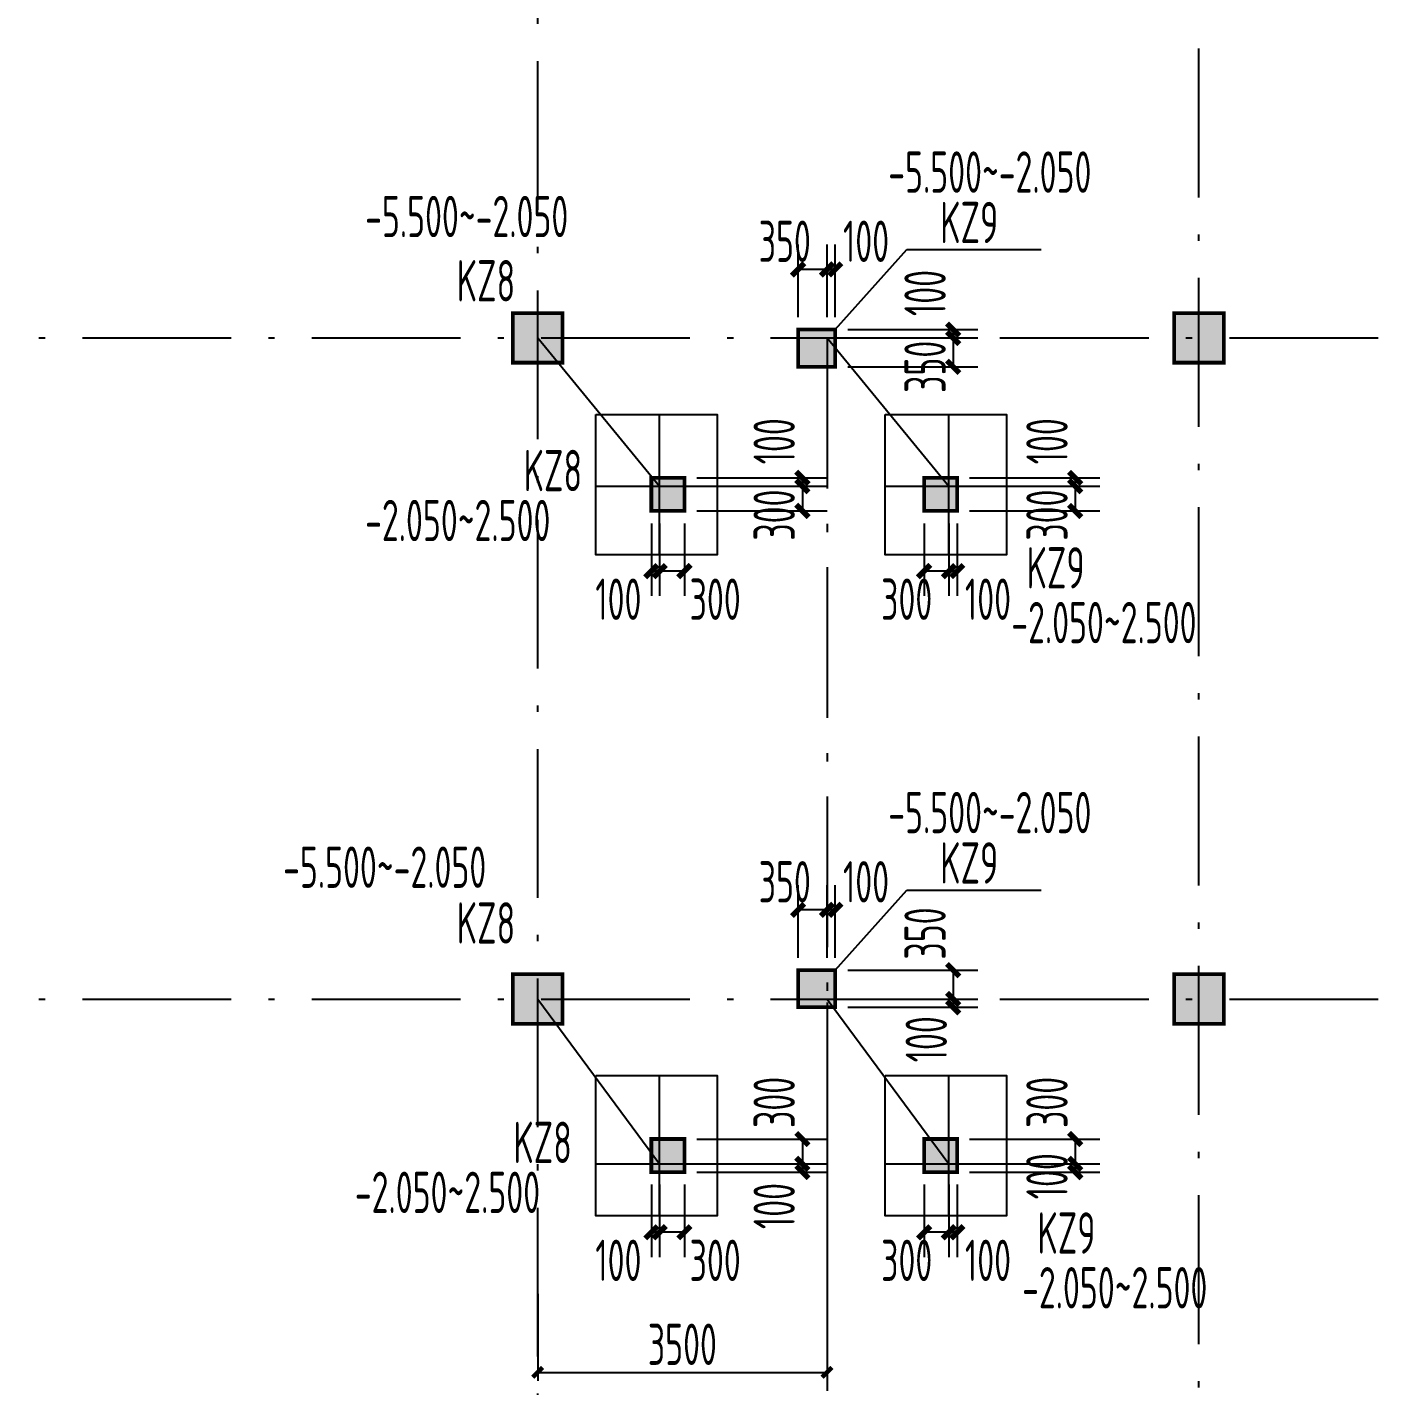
# Model space of a CAD drawing. Extents: x 2468086 to 6957054, y -3413633 to -667223.
# Drawn here: x 4947595 to 4963994, y -1229148 to -1212708 of the extents above; entities that cross this region are included whole.
import ezdxf

# ---------------------------------------------------------------- set-up
doc = ezdxf.new("R2010")
doc.units = 0
doc.header["$LTSCALE"] = 100
doc.header["$MEASUREMENT"] = 0
doc.linetypes.add('2', pattern=[18.5, 12, -3, 0.5, -3])
doc.layers.get('DEFPOINTS').update_dxf_attribs({"linetype": 'CONTINUOUS'})
for name, color, linetype in [('AXIS', 3, 'CONTINUOUS'), ('柱', 2, 'CONTINUOUS'), ('柱填充', 43, 'CONTINUOUS'), ('柱编号', 211, 'CONTINUOUS'), ('轴线__尺寸数字', 7, 'CONTINUOUS'), ('轴线__点划线', 252, '2')]:
    doc.layers.add(name, color=color, linetype=linetype)
doc.styles.add('GB', font='gbxwxt.shx', dxfattribs={"width": 0.7, "height": 500, "bigfont": 'gbhzfs.shx'})
doc.dimstyles.new('LYSDIM1', dxfattribs={"dimtxt": 375, "dimasz": 1.5, "dimexe": 300, "dimexo": 150, "dimgap": 90, "dimtad": 1, "dimdec": 0, "dimzin": 0, "dimdsep": 46, "dimtxsty": 'GB', "dimblk1": 'JT', "dimblk2": 'JT', "dimsah": 1, "dimcen": 0, "dimclrt": 7, "dimadec": 0, "dimazin": 0, "dimtfac": 1, "dimtdec": 0, "dimtix": 1, "dimtmove": 2, "dimatfit": 3, "dimldrblk": 'JT', "dimfxl": 1, "dimtolj": 1, "dimtzin": 0, "dimarcsym": 0})

# ---------------------------------------------------------------- blocks, each defined once
blk = doc.blocks.new('JT')
at = {"layer": '轴线__尺寸数字', "const_width": 45}
blk.add_lwpolyline([(-50, -50), (50, 50)], dxfattribs=at)
blk.add_lwpolyline([(-50, -50), (50, 50)], dxfattribs=at)
blk = doc.blocks.new('*D2792')
at = {"layer": 'DEFPOINTS', "color": 0, "transparency": 16777216}
for p in [(4953771, -1227886), (4957271, -1227886), (4957271, -1228986)]:
    blk.add_point(p, dxfattribs=at)
at = {"layer": '轴线__尺寸数字', "color": 0, "lineweight": -2, "transparency": 16777216}
for p, q in [((4953771, -1228036), (4953771, -1229086)), ((4957271, -1228036), (4957271, -1229086)), ((4953772, -1228986), (4957270, -1228986))]:
    blk.add_line(p, q, dxfattribs=at)
at = {"layer": '轴线__尺寸数字', "color": 0, "lineweight": -2, "transparency": 16777216, "xscale": 1.2, "yscale": 1.2, "zscale": 1.2, "rotation": 180}
blk.add_blockref('JT', (4953771, -1228986), dxfattribs=at)
at = {"layer": '轴线__尺寸数字', "color": 0, "lineweight": -2, "transparency": 16777216, "xscale": 1.2, "yscale": 1.2, "zscale": 1.2}
blk.add_blockref('JT', (4957271, -1228986), dxfattribs=at)
at = {"layer": '轴线__尺寸数字', "color": 7, "transparency": 16777216, "insert": (4955521, -1228646), "char_height": 500, "attachment_point": 5, "style": 'GB'}
blk.add_mtext('\\A1;3500', dxfattribs=at)
blk = doc.blocks.new('*D3816')
at = {"layer": 'DEFPOINTS', "color": 0, "transparency": 16777216}
for p in [(4957271, -1215639), (4957271, -1216368), (4957371, -1216368)]:
    blk.add_point(p, dxfattribs=at)
at = {"layer": '柱填充', "color": 0, "lineweight": -2, "transparency": 16777216}
for p, q in [((4957271, -1216218), (4957271, -1215339)), ((4957371, -1216218), (4957371, -1215339)), ((4957269, -1215639), (4957268, -1215639)), ((4957371, -1215639), (4957271, -1215639)), ((4957372, -1215639), (4957374, -1215639))]:
    blk.add_line(p, q, dxfattribs=at)
at = {"layer": '柱填充', "color": 0, "lineweight": -2, "transparency": 16777216, "xscale": 1.5, "yscale": 1.5, "zscale": 1.5}
blk.add_blockref('JT', (4957271, -1215639), dxfattribs=at)
at = {"layer": '柱填充', "color": 0, "lineweight": -2, "transparency": 16777216, "xscale": 1.5, "yscale": 1.5, "zscale": 1.5, "rotation": 180}
blk.add_blockref('JT', (4957371, -1215639), dxfattribs=at)
at = {"layer": '柱填充', "color": 7, "transparency": 16777216, "insert": (4957743, -1215299), "char_height": 500, "attachment_point": 5, "style": 'GB'}
blk.add_mtext('\\A1;100', dxfattribs=at)
blk = doc.blocks.new('*D3817')
at = {"layer": 'DEFPOINTS', "color": 0, "transparency": 16777216}
for p in [(4956921, -1215639), (4956921, -1216368), (4957271, -1216368)]:
    blk.add_point(p, dxfattribs=at)
at = {"layer": '柱填充', "color": 0, "lineweight": -2, "transparency": 16777216}
for p, q in [((4956921, -1216218), (4956921, -1215339)), ((4957271, -1216218), (4957271, -1215339)), ((4957269, -1215639), (4956922, -1215639))]:
    blk.add_line(p, q, dxfattribs=at)
at = {"layer": '柱填充', "color": 0, "lineweight": -2, "transparency": 16777216, "xscale": 1.5, "yscale": 1.5, "zscale": 1.5, "rotation": 180}
blk.add_blockref('JT', (4956921, -1215639), dxfattribs=at)
at = {"layer": '柱填充', "color": 0, "lineweight": -2, "transparency": 16777216, "xscale": 1.5, "yscale": 1.5, "zscale": 1.5}
blk.add_blockref('JT', (4957271, -1215639), dxfattribs=at)
at = {"layer": '柱填充', "color": 7, "transparency": 16777216, "insert": (4956760, -1215299), "char_height": 500, "attachment_point": 5, "style": 'GB'}
blk.add_mtext('\\A1;350', dxfattribs=at)
blk = doc.blocks.new('*D3818')
at = {"layer": 'DEFPOINTS', "color": 0, "transparency": 16777216}
for p in [(4957371, -1216368), (4957371, -1216468), (4958797, -1216468)]:
    blk.add_point(p, dxfattribs=at)
at = {"layer": '柱填充', "color": 0, "lineweight": -2, "transparency": 16777216}
for p, q in [((4957521, -1216368), (4959097, -1216368)), ((4958797, -1216366), (4958797, -1216365)), ((4958797, -1216368), (4958797, -1216468)), ((4957521, -1216468), (4959097, -1216468)), ((4958797, -1216469), (4958797, -1216471))]:
    blk.add_line(p, q, dxfattribs=at)
at = {"layer": '柱填充', "color": 0, "lineweight": -2, "transparency": 16777216, "xscale": 1.5, "yscale": 1.5, "zscale": 1.5}
for p, rotation in [((4958797, -1216368), 270), ((4958797, -1216468), 90)]:
    blk.add_blockref('JT', p, dxfattribs=dict(at, rotation=rotation))
at = {"layer": '柱填充', "color": 7, "transparency": 16777216, "insert": (4958457, -1215925), "char_height": 500, "attachment_point": 5, "rotation": 90, "style": 'GB'}
blk.add_mtext('\\A1;100', dxfattribs=at)
blk = doc.blocks.new('*D3819')
at = {"layer": 'DEFPOINTS', "color": 0, "transparency": 16777216}
for p in [(4957371, -1216468), (4957371, -1216818), (4958797, -1216818)]:
    blk.add_point(p, dxfattribs=at)
at = {"layer": '柱填充', "color": 0, "lineweight": -2, "transparency": 16777216}
for p, q in [((4957521, -1216468), (4959097, -1216468)), ((4958797, -1216469), (4958797, -1216816)), ((4957521, -1216818), (4959097, -1216818))]:
    blk.add_line(p, q, dxfattribs=at)
at = {"layer": '柱填充', "color": 0, "lineweight": -2, "transparency": 16777216, "xscale": 1.5, "yscale": 1.5, "zscale": 1.5}
for p, rotation in [((4958797, -1216468), 90), ((4958797, -1216818), 270)]:
    blk.add_blockref('JT', p, dxfattribs=dict(at, rotation=rotation))
at = {"layer": '柱填充', "color": 7, "transparency": 16777216, "insert": (4958457, -1216818), "char_height": 500, "attachment_point": 5, "rotation": 90, "style": 'GB'}
blk.add_mtext('\\A1;350', dxfattribs=at)
blk = doc.blocks.new('*D3820')
at = {"layer": 'DEFPOINTS', "color": 0, "transparency": 16777216}
for p in [(4958746, -1218562), (4958846, -1218562), (4958746, -1219290)]:
    blk.add_point(p, dxfattribs=at)
at = {"layer": '柱填充', "color": 0, "lineweight": -2, "transparency": 16777216}
for p, q in [((4958746, -1218712), (4958746, -1219590)), ((4958846, -1218712), (4958846, -1219590)), ((4958744, -1219290), (4958743, -1219290)), ((4958846, -1219290), (4958746, -1219290)), ((4958847, -1219290), (4958849, -1219290))]:
    blk.add_line(p, q, dxfattribs=at)
at = {"layer": '柱填充', "color": 0, "lineweight": -2, "transparency": 16777216, "xscale": 1.5, "yscale": 1.5, "zscale": 1.5}
blk.add_blockref('JT', (4958746, -1219290), dxfattribs=at)
at = {"layer": '柱填充', "color": 0, "lineweight": -2, "transparency": 16777216, "xscale": 1.5, "yscale": 1.5, "zscale": 1.5, "rotation": 180}
blk.add_blockref('JT', (4958846, -1219290), dxfattribs=at)
at = {"layer": '柱填充', "color": 7, "transparency": 16777216, "insert": (4959218, -1219630), "char_height": 500, "attachment_point": 5, "style": 'GB'}
blk.add_mtext('\\A1;100', dxfattribs=at)
blk = doc.blocks.new('*D3821')
at = {"layer": 'DEFPOINTS', "color": 0, "transparency": 16777216}
for p in [(4958446, -1218562), (4958746, -1218562), (4958446, -1219290)]:
    blk.add_point(p, dxfattribs=at)
at = {"layer": '柱填充', "color": 0, "lineweight": -2, "transparency": 16777216}
for p, q in [((4958446, -1218712), (4958446, -1219590)), ((4958746, -1218712), (4958746, -1219590)), ((4958744, -1219290), (4958447, -1219290))]:
    blk.add_line(p, q, dxfattribs=at)
at = {"layer": '柱填充', "color": 0, "lineweight": -2, "transparency": 16777216, "xscale": 1.5, "yscale": 1.5, "zscale": 1.5, "rotation": 180}
blk.add_blockref('JT', (4958446, -1219290), dxfattribs=at)
at = {"layer": '柱填充', "color": 0, "lineweight": -2, "transparency": 16777216, "xscale": 1.5, "yscale": 1.5, "zscale": 1.5}
blk.add_blockref('JT', (4958746, -1219290), dxfattribs=at)
at = {"layer": '柱填充', "color": 7, "transparency": 16777216, "insert": (4958235, -1219630), "char_height": 500, "attachment_point": 5, "style": 'GB'}
blk.add_mtext('\\A1;300', dxfattribs=at)
blk = doc.blocks.new('*D3822')
at = {"layer": 'DEFPOINTS', "color": 0, "transparency": 16777216}
for p in [(4958846, -1218162), (4958846, -1218262), (4960273, -1218262)]:
    blk.add_point(p, dxfattribs=at)
at = {"layer": '柱填充', "color": 0, "lineweight": -2, "transparency": 16777216}
for p, q in [((4958996, -1218162), (4960573, -1218162)), ((4960273, -1218160), (4960273, -1218159)), ((4960273, -1218162), (4960273, -1218262)), ((4958996, -1218262), (4960573, -1218262)), ((4960273, -1218263), (4960273, -1218265))]:
    blk.add_line(p, q, dxfattribs=at)
at = {"layer": '柱填充', "color": 0, "lineweight": -2, "transparency": 16777216, "xscale": 1.5, "yscale": 1.5, "zscale": 1.5}
for p, rotation in [((4960273, -1218162), 270), ((4960273, -1218262), 90)]:
    blk.add_blockref('JT', p, dxfattribs=dict(at, rotation=rotation))
at = {"layer": '柱填充', "color": 7, "transparency": 16777216, "insert": (4959932, -1217719), "char_height": 500, "attachment_point": 5, "rotation": 90, "style": 'GB'}
blk.add_mtext('\\A1;100', dxfattribs=at)
blk = doc.blocks.new('*D3823')
at = {"layer": 'DEFPOINTS', "color": 0, "transparency": 16777216}
for p in [(4958846, -1218262), (4958846, -1218562), (4960273, -1218562)]:
    blk.add_point(p, dxfattribs=at)
at = {"layer": '柱填充', "color": 0, "lineweight": -2, "transparency": 16777216}
for p, q in [((4958996, -1218262), (4960573, -1218262)), ((4960273, -1218263), (4960273, -1218560)), ((4958996, -1218562), (4960573, -1218562))]:
    blk.add_line(p, q, dxfattribs=at)
at = {"layer": '柱填充', "color": 0, "lineweight": -2, "transparency": 16777216, "xscale": 1.5, "yscale": 1.5, "zscale": 1.5}
for p, rotation in [((4960273, -1218262), 90), ((4960273, -1218562), 270)]:
    blk.add_blockref('JT', p, dxfattribs=dict(at, rotation=rotation))
at = {"layer": '柱填充', "color": 7, "transparency": 16777216, "insert": (4959932, -1218612), "char_height": 500, "attachment_point": 5, "rotation": 90, "style": 'GB'}
blk.add_mtext('\\A1;300', dxfattribs=at)
blk = doc.blocks.new('*D3824')
at = {"layer": 'DEFPOINTS', "color": 0, "transparency": 16777216}
for p in [(4955246, -1218562), (4955546, -1218562), (4955246, -1219290)]:
    blk.add_point(p, dxfattribs=at)
at = {"layer": '柱填充', "color": 0, "lineweight": -2, "transparency": 16777216}
for p, q in [((4955246, -1218712), (4955246, -1219590)), ((4955546, -1218712), (4955546, -1219590)), ((4955544, -1219290), (4955247, -1219290))]:
    blk.add_line(p, q, dxfattribs=at)
at = {"layer": '柱填充', "color": 0, "lineweight": -2, "transparency": 16777216, "xscale": 1.5, "yscale": 1.5, "zscale": 1.5, "rotation": 180}
blk.add_blockref('JT', (4955246, -1219290), dxfattribs=at)
at = {"layer": '柱填充', "color": 0, "lineweight": -2, "transparency": 16777216, "xscale": 1.5, "yscale": 1.5, "zscale": 1.5}
blk.add_blockref('JT', (4955546, -1219290), dxfattribs=at)
at = {"layer": '柱填充', "color": 7, "transparency": 16777216, "insert": (4955918, -1219630), "char_height": 500, "attachment_point": 5, "style": 'GB'}
blk.add_mtext('\\A1;300', dxfattribs=at)
blk = doc.blocks.new('*D3825')
at = {"layer": 'DEFPOINTS', "color": 0, "transparency": 16777216}
for p in [(4955146, -1218562), (4955246, -1218562), (4955146, -1219290)]:
    blk.add_point(p, dxfattribs=at)
at = {"layer": '柱填充', "color": 0, "lineweight": -2, "transparency": 16777216}
for p, q in [((4955146, -1218712), (4955146, -1219590)), ((4955246, -1218712), (4955246, -1219590)), ((4955144, -1219290), (4955143, -1219290)), ((4955246, -1219290), (4955146, -1219290)), ((4955247, -1219290), (4955249, -1219290))]:
    blk.add_line(p, q, dxfattribs=at)
at = {"layer": '柱填充', "color": 0, "lineweight": -2, "transparency": 16777216, "xscale": 1.5, "yscale": 1.5, "zscale": 1.5}
blk.add_blockref('JT', (4955146, -1219290), dxfattribs=at)
at = {"layer": '柱填充', "color": 0, "lineweight": -2, "transparency": 16777216, "xscale": 1.5, "yscale": 1.5, "zscale": 1.5, "rotation": 180}
blk.add_blockref('JT', (4955246, -1219290), dxfattribs=at)
at = {"layer": '柱填充', "color": 7, "transparency": 16777216, "insert": (4954747, -1219630), "char_height": 500, "attachment_point": 5, "style": 'GB'}
blk.add_mtext('\\A1;100', dxfattribs=at)
blk = doc.blocks.new('*D3826')
at = {"layer": 'DEFPOINTS', "color": 0, "transparency": 16777216}
for p in [(4955546, -1218162), (4955546, -1218262), (4956973, -1218262)]:
    blk.add_point(p, dxfattribs=at)
at = {"layer": '柱填充', "color": 0, "lineweight": -2, "transparency": 16777216}
for p, q in [((4955696, -1218162), (4957273, -1218162)), ((4956973, -1218160), (4956973, -1218159)), ((4956973, -1218162), (4956973, -1218262)), ((4955696, -1218262), (4957273, -1218262)), ((4956973, -1218263), (4956973, -1218265))]:
    blk.add_line(p, q, dxfattribs=at)
at = {"layer": '柱填充', "color": 0, "lineweight": -2, "transparency": 16777216, "xscale": 1.5, "yscale": 1.5, "zscale": 1.5}
for p, rotation in [((4956973, -1218162), 270), ((4956973, -1218262), 90)]:
    blk.add_blockref('JT', p, dxfattribs=dict(at, rotation=rotation))
at = {"layer": '柱填充', "color": 7, "transparency": 16777216, "insert": (4956632, -1217719), "char_height": 500, "attachment_point": 5, "rotation": 90, "style": 'GB'}
blk.add_mtext('\\A1;100', dxfattribs=at)
blk = doc.blocks.new('*D3827')
at = {"layer": 'DEFPOINTS', "color": 0, "transparency": 16777216}
for p in [(4955546, -1218262), (4955546, -1218562), (4956973, -1218562)]:
    blk.add_point(p, dxfattribs=at)
at = {"layer": '柱填充', "color": 0, "lineweight": -2, "transparency": 16777216}
for p, q in [((4955696, -1218262), (4957273, -1218262)), ((4956973, -1218263), (4956973, -1218560)), ((4955696, -1218562), (4957273, -1218562))]:
    blk.add_line(p, q, dxfattribs=at)
at = {"layer": '柱填充', "color": 0, "lineweight": -2, "transparency": 16777216, "xscale": 1.5, "yscale": 1.5, "zscale": 1.5}
for p, rotation in [((4956973, -1218262), 90), ((4956973, -1218562), 270)]:
    blk.add_blockref('JT', p, dxfattribs=dict(at, rotation=rotation))
at = {"layer": '柱填充', "color": 7, "transparency": 16777216, "insert": (4956632, -1218612), "char_height": 500, "attachment_point": 5, "rotation": 90, "style": 'GB'}
blk.add_mtext('\\A1;300', dxfattribs=at)
blk = doc.blocks.new('*D3828')
at = {"layer": 'DEFPOINTS', "color": 0, "transparency": 16777216}
for p in [(4958746, -1226562), (4958846, -1226562), (4958746, -1227290)]:
    blk.add_point(p, dxfattribs=at)
at = {"layer": '柱填充', "color": 0, "lineweight": -2, "transparency": 16777216}
for p, q in [((4958746, -1226712), (4958746, -1227590)), ((4958846, -1226712), (4958846, -1227590)), ((4958744, -1227290), (4958743, -1227290)), ((4958846, -1227290), (4958746, -1227290)), ((4958847, -1227290), (4958849, -1227290))]:
    blk.add_line(p, q, dxfattribs=at)
at = {"layer": '柱填充', "color": 0, "lineweight": -2, "transparency": 16777216, "xscale": 1.5, "yscale": 1.5, "zscale": 1.5}
blk.add_blockref('JT', (4958746, -1227290), dxfattribs=at)
at = {"layer": '柱填充', "color": 0, "lineweight": -2, "transparency": 16777216, "xscale": 1.5, "yscale": 1.5, "zscale": 1.5, "rotation": 180}
blk.add_blockref('JT', (4958846, -1227290), dxfattribs=at)
at = {"layer": '柱填充', "color": 7, "transparency": 16777216, "insert": (4959218, -1227630), "char_height": 500, "attachment_point": 5, "style": 'GB'}
blk.add_mtext('\\A1;100', dxfattribs=at)
blk = doc.blocks.new('*D3829')
at = {"layer": 'DEFPOINTS', "color": 0, "transparency": 16777216}
for p in [(4958446, -1226562), (4958746, -1226562), (4958446, -1227290)]:
    blk.add_point(p, dxfattribs=at)
at = {"layer": '柱填充', "color": 0, "lineweight": -2, "transparency": 16777216}
for p, q in [((4958446, -1226712), (4958446, -1227590)), ((4958746, -1226712), (4958746, -1227590)), ((4958744, -1227290), (4958447, -1227290))]:
    blk.add_line(p, q, dxfattribs=at)
at = {"layer": '柱填充', "color": 0, "lineweight": -2, "transparency": 16777216, "xscale": 1.5, "yscale": 1.5, "zscale": 1.5, "rotation": 180}
blk.add_blockref('JT', (4958446, -1227290), dxfattribs=at)
at = {"layer": '柱填充', "color": 0, "lineweight": -2, "transparency": 16777216, "xscale": 1.5, "yscale": 1.5, "zscale": 1.5}
blk.add_blockref('JT', (4958746, -1227290), dxfattribs=at)
at = {"layer": '柱填充', "color": 7, "transparency": 16777216, "insert": (4958235, -1227630), "char_height": 500, "attachment_point": 5, "style": 'GB'}
blk.add_mtext('\\A1;300', dxfattribs=at)
blk = doc.blocks.new('*D3830')
at = {"layer": 'DEFPOINTS', "color": 0, "transparency": 16777216}
for p in [(4958846, -1226162), (4958846, -1226462), (4960273, -1226462)]:
    blk.add_point(p, dxfattribs=at)
at = {"layer": '柱填充', "color": 0, "lineweight": -2, "transparency": 16777216}
for p, q in [((4958996, -1226162), (4960573, -1226162)), ((4960273, -1226163), (4960273, -1226460)), ((4958996, -1226462), (4960573, -1226462))]:
    blk.add_line(p, q, dxfattribs=at)
at = {"layer": '柱填充', "color": 0, "lineweight": -2, "transparency": 16777216, "xscale": 1.5, "yscale": 1.5, "zscale": 1.5}
for p, rotation in [((4960273, -1226162), 90), ((4960273, -1226462), 270)]:
    blk.add_blockref('JT', p, dxfattribs=dict(at, rotation=rotation))
at = {"layer": '柱填充', "color": 7, "transparency": 16777216, "insert": (4959932, -1225719), "char_height": 500, "attachment_point": 5, "rotation": 90, "style": 'GB'}
blk.add_mtext('\\A1;300', dxfattribs=at)
blk = doc.blocks.new('*D3831')
at = {"layer": 'DEFPOINTS', "color": 0, "transparency": 16777216}
for p in [(4958846, -1226462), (4958846, -1226562), (4960273, -1226562)]:
    blk.add_point(p, dxfattribs=at)
at = {"layer": '柱填充', "color": 0, "lineweight": -2, "transparency": 16777216}
for p, q in [((4958996, -1226462), (4960573, -1226462)), ((4958996, -1226562), (4960573, -1226562)), ((4960273, -1226460), (4960273, -1226459)), ((4960273, -1226462), (4960273, -1226562)), ((4960273, -1226563), (4960273, -1226565))]:
    blk.add_line(p, q, dxfattribs=at)
at = {"layer": '柱填充', "color": 0, "lineweight": -2, "transparency": 16777216, "xscale": 1.5, "yscale": 1.5, "zscale": 1.5}
for p, rotation in [((4960273, -1226462), 270), ((4960273, -1226562), 90)]:
    blk.add_blockref('JT', p, dxfattribs=dict(at, rotation=rotation))
at = {"layer": '柱填充', "color": 7, "transparency": 16777216, "insert": (4959932, -1226612), "char_height": 500, "attachment_point": 5, "rotation": 90, "style": 'GB'}
blk.add_mtext('\\A1;100', dxfattribs=at)
blk = doc.blocks.new('*D3832')
at = {"layer": 'DEFPOINTS', "color": 0, "transparency": 16777216}
for p in [(4955246, -1226562), (4955546, -1226562), (4955246, -1227290)]:
    blk.add_point(p, dxfattribs=at)
at = {"layer": '柱填充', "color": 0, "lineweight": -2, "transparency": 16777216}
for p, q in [((4955246, -1226712), (4955246, -1227590)), ((4955546, -1226712), (4955546, -1227590)), ((4955544, -1227290), (4955247, -1227290))]:
    blk.add_line(p, q, dxfattribs=at)
at = {"layer": '柱填充', "color": 0, "lineweight": -2, "transparency": 16777216, "xscale": 1.5, "yscale": 1.5, "zscale": 1.5, "rotation": 180}
blk.add_blockref('JT', (4955246, -1227290), dxfattribs=at)
at = {"layer": '柱填充', "color": 0, "lineweight": -2, "transparency": 16777216, "xscale": 1.5, "yscale": 1.5, "zscale": 1.5}
blk.add_blockref('JT', (4955546, -1227290), dxfattribs=at)
at = {"layer": '柱填充', "color": 7, "transparency": 16777216, "insert": (4955918, -1227630), "char_height": 500, "attachment_point": 5, "style": 'GB'}
blk.add_mtext('\\A1;300', dxfattribs=at)
blk = doc.blocks.new('*D3833')
at = {"layer": 'DEFPOINTS', "color": 0, "transparency": 16777216}
for p in [(4955146, -1226562), (4955246, -1226562), (4955146, -1227290)]:
    blk.add_point(p, dxfattribs=at)
at = {"layer": '柱填充', "color": 0, "lineweight": -2, "transparency": 16777216}
for p, q in [((4955146, -1226712), (4955146, -1227590)), ((4955246, -1226712), (4955246, -1227590)), ((4955144, -1227290), (4955143, -1227290)), ((4955246, -1227290), (4955146, -1227290)), ((4955247, -1227290), (4955249, -1227290))]:
    blk.add_line(p, q, dxfattribs=at)
at = {"layer": '柱填充', "color": 0, "lineweight": -2, "transparency": 16777216, "xscale": 1.5, "yscale": 1.5, "zscale": 1.5}
blk.add_blockref('JT', (4955146, -1227290), dxfattribs=at)
at = {"layer": '柱填充', "color": 0, "lineweight": -2, "transparency": 16777216, "xscale": 1.5, "yscale": 1.5, "zscale": 1.5, "rotation": 180}
blk.add_blockref('JT', (4955246, -1227290), dxfattribs=at)
at = {"layer": '柱填充', "color": 7, "transparency": 16777216, "insert": (4954747, -1227630), "char_height": 500, "attachment_point": 5, "style": 'GB'}
blk.add_mtext('\\A1;100', dxfattribs=at)
blk = doc.blocks.new('*D3834')
at = {"layer": 'DEFPOINTS', "color": 0, "transparency": 16777216}
for p in [(4955546, -1226162), (4955546, -1226462), (4956973, -1226462)]:
    blk.add_point(p, dxfattribs=at)
at = {"layer": '柱填充', "color": 0, "lineweight": -2, "transparency": 16777216}
for p, q in [((4955696, -1226162), (4957273, -1226162)), ((4956973, -1226163), (4956973, -1226460)), ((4955696, -1226462), (4957273, -1226462))]:
    blk.add_line(p, q, dxfattribs=at)
at = {"layer": '柱填充', "color": 0, "lineweight": -2, "transparency": 16777216, "xscale": 1.5, "yscale": 1.5, "zscale": 1.5}
for p, rotation in [((4956973, -1226162), 90), ((4956973, -1226462), 270)]:
    blk.add_blockref('JT', p, dxfattribs=dict(at, rotation=rotation))
at = {"layer": '柱填充', "color": 7, "transparency": 16777216, "insert": (4956632, -1225719), "char_height": 500, "attachment_point": 5, "rotation": 90, "style": 'GB'}
blk.add_mtext('\\A1;300', dxfattribs=at)
blk = doc.blocks.new('*D3835')
at = {"layer": 'DEFPOINTS', "color": 0, "transparency": 16777216}
for p in [(4955546, -1226462), (4955546, -1226562), (4956973, -1226562)]:
    blk.add_point(p, dxfattribs=at)
at = {"layer": '柱填充', "color": 0, "lineweight": -2, "transparency": 16777216}
for p, q in [((4955696, -1226462), (4957273, -1226462)), ((4955696, -1226562), (4957273, -1226562)), ((4956973, -1226460), (4956973, -1226459)), ((4956973, -1226462), (4956973, -1226562)), ((4956973, -1226563), (4956973, -1226565))]:
    blk.add_line(p, q, dxfattribs=at)
at = {"layer": '柱填充', "color": 0, "lineweight": -2, "transparency": 16777216, "xscale": 1.5, "yscale": 1.5, "zscale": 1.5}
for p, rotation in [((4956973, -1226462), 270), ((4956973, -1226562), 90)]:
    blk.add_blockref('JT', p, dxfattribs=dict(at, rotation=rotation))
at = {"layer": '柱填充', "color": 7, "transparency": 16777216, "insert": (4956632, -1226973), "char_height": 500, "attachment_point": 5, "rotation": 90, "style": 'GB'}
blk.add_mtext('\\A1;100', dxfattribs=at)
blk = doc.blocks.new('*D3836')
at = {"layer": 'DEFPOINTS', "color": 0, "transparency": 16777216}
for p in [(4957271, -1223389), (4957271, -1224118), (4957371, -1224118)]:
    blk.add_point(p, dxfattribs=at)
at = {"layer": '柱填充', "color": 0, "lineweight": -2, "transparency": 16777216}
for p, q in [((4957271, -1223968), (4957271, -1223089)), ((4957371, -1223968), (4957371, -1223089)), ((4957269, -1223389), (4957268, -1223389)), ((4957371, -1223389), (4957271, -1223389)), ((4957372, -1223389), (4957374, -1223389))]:
    blk.add_line(p, q, dxfattribs=at)
at = {"layer": '柱填充', "color": 0, "lineweight": -2, "transparency": 16777216, "xscale": 1.5, "yscale": 1.5, "zscale": 1.5}
blk.add_blockref('JT', (4957271, -1223389), dxfattribs=at)
at = {"layer": '柱填充', "color": 0, "lineweight": -2, "transparency": 16777216, "xscale": 1.5, "yscale": 1.5, "zscale": 1.5, "rotation": 180}
blk.add_blockref('JT', (4957371, -1223389), dxfattribs=at)
at = {"layer": '柱填充', "color": 7, "transparency": 16777216, "insert": (4957743, -1223049), "char_height": 500, "attachment_point": 5, "style": 'GB'}
blk.add_mtext('\\A1;100', dxfattribs=at)
blk = doc.blocks.new('*D3837')
at = {"layer": 'DEFPOINTS', "color": 0, "transparency": 16777216}
for p in [(4956921, -1223389), (4956921, -1224118), (4957271, -1224118)]:
    blk.add_point(p, dxfattribs=at)
at = {"layer": '柱填充', "color": 0, "lineweight": -2, "transparency": 16777216}
for p, q in [((4956921, -1223968), (4956921, -1223089)), ((4957271, -1223968), (4957271, -1223089)), ((4957269, -1223389), (4956922, -1223389))]:
    blk.add_line(p, q, dxfattribs=at)
at = {"layer": '柱填充', "color": 0, "lineweight": -2, "transparency": 16777216, "xscale": 1.5, "yscale": 1.5, "zscale": 1.5, "rotation": 180}
blk.add_blockref('JT', (4956921, -1223389), dxfattribs=at)
at = {"layer": '柱填充', "color": 0, "lineweight": -2, "transparency": 16777216, "xscale": 1.5, "yscale": 1.5, "zscale": 1.5}
blk.add_blockref('JT', (4957271, -1223389), dxfattribs=at)
at = {"layer": '柱填充', "color": 7, "transparency": 16777216, "insert": (4956760, -1223049), "char_height": 500, "attachment_point": 5, "style": 'GB'}
blk.add_mtext('\\A1;350', dxfattribs=at)
blk = doc.blocks.new('*D3838')
at = {"layer": 'DEFPOINTS', "color": 0, "transparency": 16777216}
for p in [(4957371, -1224118), (4957371, -1224468), (4958797, -1224468)]:
    blk.add_point(p, dxfattribs=at)
at = {"layer": '柱填充', "color": 0, "lineweight": -2, "transparency": 16777216}
for p, q in [((4957521, -1224118), (4959097, -1224118)), ((4958797, -1224119), (4958797, -1224466)), ((4957521, -1224468), (4959097, -1224468))]:
    blk.add_line(p, q, dxfattribs=at)
at = {"layer": '柱填充', "color": 0, "lineweight": -2, "transparency": 16777216, "xscale": 1.5, "yscale": 1.5, "zscale": 1.5}
for p, rotation in [((4958797, -1224118), 90), ((4958797, -1224468), 270)]:
    blk.add_blockref('JT', p, dxfattribs=dict(at, rotation=rotation))
at = {"layer": '柱填充', "color": 7, "transparency": 16777216, "insert": (4958457, -1223675), "char_height": 500, "attachment_point": 5, "rotation": 90, "style": 'GB'}
blk.add_mtext('\\A1;350', dxfattribs=at)
blk = doc.blocks.new('*D3839')
at = {"layer": 'DEFPOINTS', "color": 0, "transparency": 16777216}
for p in [(4957371, -1224468), (4957371, -1224568), (4958797, -1224568)]:
    blk.add_point(p, dxfattribs=at)
at = {"layer": '柱填充', "color": 0, "lineweight": -2, "transparency": 16777216}
for p, q in [((4958797, -1224466), (4958797, -1224465)), ((4957521, -1224468), (4959097, -1224468)), ((4957521, -1224568), (4959097, -1224568)), ((4958797, -1224468), (4958797, -1224568)), ((4958797, -1224569), (4958797, -1224571))]:
    blk.add_line(p, q, dxfattribs=at)
at = {"layer": '柱填充', "color": 0, "lineweight": -2, "transparency": 16777216, "xscale": 1.5, "yscale": 1.5, "zscale": 1.5}
for p, rotation in [((4958797, -1224468), 270), ((4958797, -1224568), 90)]:
    blk.add_blockref('JT', p, dxfattribs=dict(at, rotation=rotation))
at = {"layer": '柱填充', "color": 7, "transparency": 16777216, "insert": (4958472, -1224955), "char_height": 500, "attachment_point": 5, "rotation": 90, "style": 'GB'}
blk.add_mtext('\\A1;100', dxfattribs=at)

msp = doc.modelspace()

# ---------------------------------------------------------------- hatches: boundary and pattern name
at = {"layer": '柱填充'}
for points in [[(4953470.8, -1216167.6), (4953470.8, -1216767.6), (4954070.8, -1216767.6), (4954070.8, -1216167.6)], [(4953470.8, -1216167.6), (4953470.8, -1216767.6), (4954070.8, -1216767.6), (4954070.8, -1216167.6)], [(4961470.8, -1216167.6), (4961470.8, -1216767.6), (4962070.8, -1216767.6), (4962070.8, -1216167.6)], [(4956920.8, -1216367.6), (4956920.8, -1216817.6), (4957370.8, -1216817.6), (4957370.8, -1216367.6)], [(4955146, -1218161.7), (4955146, -1218561.7), (4955546, -1218561.7), (4955546, -1218161.7)], [(4958446, -1218161.7), (4958446, -1218561.7), (4958846, -1218561.7), (4958846, -1218161.7)], [(4956920.8, -1224117.6), (4956920.8, -1224567.6), (4957370.8, -1224567.6), (4957370.8, -1224117.6)], [(4953470.8, -1224167.6), (4953470.8, -1224767.6), (4954070.8, -1224767.6), (4954070.8, -1224167.6)], [(4953470.8, -1224167.6), (4953470.8, -1224767.6), (4954070.8, -1224767.6), (4954070.8, -1224167.6)], [(4961470.8, -1224167.6), (4961470.8, -1224767.6), (4962070.8, -1224767.6), (4962070.8, -1224167.6)], [(4955146, -1226161.7), (4955146, -1226561.7), (4955546, -1226561.7), (4955546, -1226161.7)], [(4958446, -1226161.7), (4958446, -1226561.7), (4958846, -1226561.7), (4958846, -1226161.7)]]:
    msp.add_hatch(color=256, dxfattribs=at).paths.add_polyline_path(points)

# ---------------------------------------------------------------- linework, layer by layer
at = {"layer": 'AXIS'}
msp.add_line((4957270.8, -1224509.3), (4957270.8, -1228092.8), dxfattribs=at)
at = {"layer": '柱', "const_width": 45}
for points in [[(4953470.8, -1216167.6), (4953470.8, -1216767.6), (4954070.8, -1216767.6), (4954070.8, -1216167.6), (4953470.8, -1216167.6)], [(4953470.8, -1216167.6), (4953470.8, -1216767.6), (4954070.8, -1216767.6), (4954070.8, -1216167.6), (4953470.8, -1216167.6)], [(4961470.8, -1216167.6), (4961470.8, -1216767.6), (4962070.8, -1216767.6), (4962070.8, -1216167.6), (4961470.8, -1216167.6)], [(4956920.8, -1216367.6), (4956920.8, -1216817.6), (4957370.8, -1216817.6), (4957370.8, -1216367.6), (4956920.8, -1216367.6)], [(4955146, -1218161.7), (4955146, -1218561.7), (4955546, -1218561.7), (4955546, -1218161.7), (4955146, -1218161.7)], [(4958446, -1218161.7), (4958446, -1218561.7), (4958846, -1218561.7), (4958846, -1218161.7), (4958446, -1218161.7)], [(4956920.8, -1224117.6), (4956920.8, -1224567.6), (4957370.8, -1224567.6), (4957370.8, -1224117.6), (4956920.8, -1224117.6)], [(4953470.8, -1224167.6), (4953470.8, -1224767.6), (4954070.8, -1224767.6), (4954070.8, -1224167.6), (4953470.8, -1224167.6)], [(4953470.8, -1224167.6), (4953470.8, -1224767.6), (4954070.8, -1224767.6), (4954070.8, -1224167.6), (4953470.8, -1224167.6)], [(4961470.8, -1224167.6), (4961470.8, -1224767.6), (4962070.8, -1224767.6), (4962070.8, -1224167.6), (4961470.8, -1224167.6)], [(4955146, -1226161.7), (4955146, -1226561.7), (4955546, -1226561.7), (4955546, -1226161.7), (4955146, -1226161.7)], [(4958446, -1226161.7), (4958446, -1226561.7), (4958846, -1226561.7), (4958846, -1226161.7), (4958446, -1226161.7)]]:
    msp.add_lwpolyline(points, dxfattribs=at)
at = {"layer": '柱填充'}
for p, q in [((4957370.8, -1216367.6), (4958235.7, -1215399.4)), ((4958235.7, -1215399.4), (4959860.3, -1215399.4)), ((4953770.8, -1216467.6), (4955246, -1218261.7)), ((4957270.8, -1216467.6), (4958746, -1218261.7)), ((4957370.8, -1224117.6), (4958235.7, -1223149.4)), ((4958235.7, -1223149.4), (4959860.3, -1223149.4)), ((4953770.8, -1224467.6), (4955246, -1226461.7)), ((4957270.8, -1224467.6), (4958746, -1226461.7))]:
    msp.add_line(p, q, dxfattribs=at)
for points in [[(4954474, -1217392.8), (4955940.7, -1217392.8), (4955940.7, -1219092.6), (4954474, -1219092.6)], [(4957974, -1217392.8), (4959440.7, -1217392.8), (4959440.7, -1219092.6), (4957974, -1219092.6)], [(4954474, -1225392.8), (4955940.7, -1225392.8), (4955940.7, -1227092.6), (4954474, -1227092.6)], [(4957974, -1225392.8), (4959440.7, -1225392.8), (4959440.7, -1227092.6), (4957974, -1227092.6)]]:
    msp.add_lwpolyline(points, close=True, dxfattribs=at)
at = {"layer": '轴线__点划线', "ltscale": 1.5}
for p, q in [((4953770.8, -1237117.6), (4953770.8, -1204267.8)), ((4961770.8, -1236967.6), (4961770.8, -1204267.8)), ((4923288.4, -1216467.6), (5210016.5, -1216467.6)), ((4957270.8, -1216467.6), (4957270.8, -1229209.9)), ((4957270.8, -1216491.7), (4957270.8, -1224509.3)), ((4955246, -1219092.6), (4955246, -1217392.8)), ((4958746, -1219092.6), (4958746, -1217392.8)), ((4954474, -1218261.7), (4955940.7, -1218261.7)), ((4957974, -1218261.7), (4959440.7, -1218261.7)), ((4923288.4, -1224467.6), (5210016.5, -1224467.6)), ((4955246, -1227092.6), (4955246, -1225392.8)), ((4958746, -1227092.6), (4958746, -1225392.8)), ((4954474, -1226461.7), (4955940.7, -1226461.7)), ((4957974, -1226461.7), (4959440.7, -1226461.7))]:
    msp.add_line(p, q, dxfattribs=at)

# ---------------------------------------------------------------- texts
at = {"layer": '柱编号', "style": 'GB', "width": 0.7}
for s, p in [('-5.500~-2.050', (4958011.7, -1214711.3)), ('-5.500~-2.050', (4951683.6, -1215248.9)), ('KZ9', (4958640.2, -1215321.2)), ('KZ8', (4952791.6, -1216026.4)), ('KZ8', (4953601.1, -1218323.3)), ('-2.050~2.500', (4951683.6, -1218927.5)), ('KZ9', (4959685.5, -1219500.1)), ('-2.050~2.500', (4959500, -1220162.2)), ('-5.500~-2.050', (4958011.7, -1222461.3)), ('-5.500~-2.050', (4950691.4, -1223122.4)), ('KZ9', (4958640.2, -1223071.2)), ('KZ8', (4952791.6, -1223797.6)), ('KZ8', (4953476.9, -1226452.7)), ('-2.050~2.500', (4951559.3, -1227056.9)), ('KZ9', (4959816.4, -1227549.3)), ('-2.050~2.500', (4959630.9, -1228211.3))]:
    msp.add_text(s, height=500, dxfattribs=at).set_placement(p)

# ---------------------------------------------------------------- dimensions: what is measured, and where the dimension line sits
at = {"layer": '柱填充'}
for base, p1, p2, picture, middle in [((4956920.8, -1215639.3), (4957270.8, -1216367.6), (4956920.8, -1216367.6), '*D3817', (4956759.6, -1215299.2)), ((4957270.8, -1215639.3), (4957370.8, -1216367.6), (4957270.8, -1216367.6), '*D3816', (4957742.5, -1215299.2)), ((4955146, -1219289.9), (4955246, -1218561.7), (4955146, -1218561.7), '*D3825', (4954746.7, -1219630)), ((4955246, -1219289.9), (4955546, -1218561.7), (4955246, -1218561.7), '*D3824', (4955917.7, -1219630)), ((4958446, -1219289.9), (4958746, -1218561.7), (4958446, -1218561.7), '*D3821', (4958234.8, -1219630)), ((4958746, -1219289.9), (4958846, -1218561.7), (4958746, -1218561.7), '*D3820', (4959217.7, -1219630)), ((4956920.8, -1223389.3), (4957270.8, -1224117.6), (4956920.8, -1224117.6), '*D3837', (4956759.6, -1223049.2)), ((4957270.8, -1223389.3), (4957370.8, -1224117.6), (4957270.8, -1224117.6), '*D3836', (4957742.5, -1223049.2)), ((4955146, -1227289.9), (4955246, -1226561.7), (4955146, -1226561.7), '*D3833', (4954746.7, -1227630)), ((4955246, -1227289.9), (4955546, -1226561.7), (4955246, -1226561.7), '*D3832', (4955917.7, -1227630)), ((4958446, -1227289.9), (4958746, -1226561.7), (4958446, -1226561.7), '*D3829', (4958234.8, -1227630)), ((4958746, -1227289.9), (4958846, -1226561.7), (4958746, -1226561.7), '*D3828', (4959217.7, -1227630))]:
    dim = msp.add_linear_dim(base=base, p1=p1, p2=p2, dimstyle='LYSDIM1', override={"dimtxt": 500}, dxfattribs=at)
    dim.commit()
    dim.dimension.update_dxf_attribs({"geometry": picture, "text_midpoint": middle, "dimtype": 128})
for base, p1, p2, picture, middle in [((4958797.4, -1216467.6), (4957370.8, -1216367.6), (4957370.8, -1216467.6), '*D3818', (4958457.3, -1215925)), ((4958797.4, -1216817.6), (4957370.8, -1216467.6), (4957370.8, -1216817.6), '*D3819', (4958457.3, -1216817.6)), ((4956972.5, -1218261.7), (4955546, -1218161.7), (4955546, -1218261.7), '*D3826', (4956632.4, -1217719.1)), ((4960272.5, -1218261.7), (4958846, -1218161.7), (4958846, -1218261.7), '*D3822', (4959932.4, -1217719.1)), ((4956972.5, -1218561.7), (4955546, -1218261.7), (4955546, -1218561.7), '*D3827', (4956632.4, -1218611.7)), ((4960272.5, -1218561.7), (4958846, -1218261.7), (4958846, -1218561.7), '*D3823', (4959932.4, -1218611.7)), ((4958797.4, -1224467.6), (4957370.8, -1224117.6), (4957370.8, -1224467.6), '*D3838', (4958457.3, -1223675)), ((4958797.4, -1224567.6), (4957370.8, -1224467.6), (4957370.8, -1224567.6), '*D3839', (4958471.7, -1224955.4)), ((4956972.5, -1226461.7), (4955546, -1226161.7), (4955546, -1226461.7), '*D3834', (4956632.4, -1225719.1)), ((4960272.5, -1226461.7), (4958846, -1226161.7), (4958846, -1226461.7), '*D3830', (4959932.4, -1225719.1)), ((4960272.5, -1226561.7), (4958846, -1226461.7), (4958846, -1226561.7), '*D3831', (4959932.4, -1226611.7)), ((4956972.5, -1226561.7), (4955546, -1226461.7), (4955546, -1226561.7), '*D3835', (4956632.4, -1226972.5))]:
    dim = msp.add_linear_dim(base=base, p1=p1, p2=p2, angle=90, dimstyle='LYSDIM1', override={"dimtxt": 500}, dxfattribs=at)
    dim.commit()
    dim.dimension.update_dxf_attribs({"geometry": picture, "text_midpoint": middle, "dimtype": 128})
at = {"layer": '轴线__尺寸数字', "color": 7}
dim = msp.add_aligned_dim(p1=(4953770.8, -1227885.6), p2=(4957270.8, -1227885.6), distance=-1100.9, dimstyle='LYSDIM1', override={"dimtxt": 300, "dimasz": 1.2, "dimexe": 100}, dxfattribs=at)
dim.commit()
dim.dimension.update_dxf_attribs({"geometry": '*D2792', "text_midpoint": (4955520.8, -1228646.4)})

doc.saveas('drawing.dxf')
